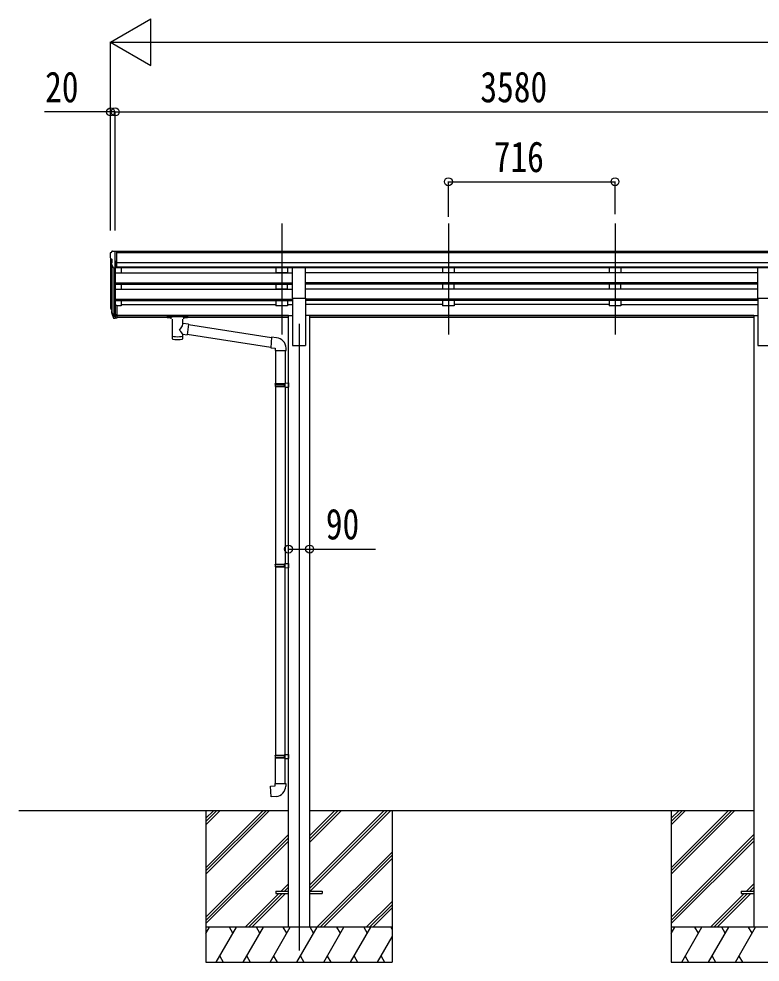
# Model space of a CAD drawing. Units: millimetres, scale not verified. Extents: x -16832 to 16820, y -11892 to 11880.
# Drawn here: x -7843 to -4657, y -6850 to -2797 of the extents above; entities that cross this region are included whole.
import ezdxf
from ezdxf.enums import TextEntityAlignment as Align

# ---------------------------------------------------------------- set-up
doc = ezdxf.new("R2010")
doc.units = ezdxf.units.MM
doc.header["$LTSCALE"] = 50
for name, color, linetype in [('0-4_YKK_12', 2, 'Continuous'), ('0-5_YKK_13', 4, 'Continuous'), ('0-6_YKK_A1', 4, 'Continuous'), ('0-7_YKK_D', 6, 'Continuous')]:
    doc.layers.add(name, color=color, linetype=linetype)
doc.styles.add('ＭＳ ゴシック', font='')
doc.styles.get('ＭＳ ゴシック').set_extended_font_data('MS Gothic')

msp = doc.modelspace()

# ---------------------------------------------------------------- linework, layer by layer
at = {"layer": '0-4_YKK_12'}
for p, q in [((-6712.72, -3675.6), (-6712.72, -4153.11)), ((-5996.72, -3675.6), (-5996.72, -4153.11)), ((-5280.72, -3675.6), (-5280.72, -4153.11)), ((-6638.72, -4106.43), (-6638.72, -6800))]:
    msp.add_line(p, q, dxfattribs=at)
at = {"layer": '0-5_YKK_13'}
for p, q in [((-7450.72, -3804.37), (-7450.72, -3805)), ((-7443.81, -3795.57), (-7447.88, -3801.38)), ((-7440.72, -3795), (-7443.05, -3795.14)), ((-7440.72, -3795), (-7422.22, -3795)), ((-7428.72, -3867.98), (-7428.72, -3795)), ((-7422.22, -3795), (-7412.22, -3795.09)), ((-7422.22, -3866.98), (-7422.22, -3795)), ((-7412.22, -3796.6), (-7412.22, -3795.09)), ((-7448.19, -3826.18), (-7442.87, -3829.25)), ((-7436.35, -3866.17), (-7445.35, -3850.58)), ((-7442.72, -3829.51), (-7442.72, -3845.79)), ((-7428.72, -3867.98), (-7433.93, -3867.67)), ((-7422.22, -3866.98), (-7428.72, -3866.98)), ((-6666.22, -3997.43), (-6666.22, -3865.63)), ((-6666.22, -3865.63), (-6611.22, -3865.63)), ((-6611.22, -3997.43), (-6611.22, -3865.63)), ((-4666.22, -3997.43), (-4666.22, -3865.63)), ((-4666.22, -3865.63), (-4611.22, -3865.63)), ((-6666.22, -3997.43), (-6611.22, -3997.43)), ((-4666.22, -3997.43), (-4611.22, -3997.43)), ((-7447.63, -4042.91), (-7443.75, -4050.86)), ((-7447.02, -4041.54), (-7443.75, -4048.6)), ((-7428.72, -4028.72), (-7428.72, -4083.5)), ((-7422.22, -4028.72), (-7428.72, -4028.72)), ((-7422.22, -4028.72), (-7422.22, -4082.76)), ((-7445.31, -4054.19), (-7444.97, -4058.59)), ((-7444.97, -4058.59), (-7436.17, -4082.14)), ((-7444.36, -4058.03), (-7436.17, -4074.21)), ((-7435.16, -4073.08), (-7442.91, -4057.67)), ((-7428.72, -4073.75), (-7433.86, -4073.75)), ((-7428.72, -4075.56), (-7433.57, -4075.56)), ((-7428.72, -4083.5), (-7433.57, -4083.5)), ((-7422.22, -4068.86), (-7428.72, -4068.86)), ((-7422.22, -4073.73), (-7428.72, -4073.73)), ((-7422.22, -4082.76), (-7428.72, -4082.76)), ((-7204.72, -4073.6), (-7204.72, -4079.36)), ((-7204.72, -4073.79), (-7204.72, -4075.33)), ((-7202.72, -4072.94), (-7119.72, -4072.94)), ((-7202.72, -4075.11), (-7119.72, -4075.11)), ((-7202.72, -4080.02), (-7188.22, -4080.02)), ((-7188.22, -4085.67), (-7188.22, -4079.12)), ((-7184.12, -4086.59), (-7184.14, -4172.03)), ((-7138.32, -4105.33), (-7138.32, -4086.59)), ((-7134.22, -4085.67), (-7134.22, -4079.12)), ((-7134.22, -4080.02), (-7119.72, -4080.02)), ((-7117.72, -4073.6), (-7117.72, -4079.36)), ((-7113.1, -4109.24), (-7138.33, -4105.32)), ((-7113.1, -4109.24), (-7120.13, -4154.5)), ((-6756.66, -4166.6), (-7113.42, -4111.25)), ((-7138.31, -4172.03), (-7138.33, -4151.36)), ((-7138.33, -4151.67), (-7120.13, -4154.5)), ((-6760.33, -4208.53), (-7119.86, -4152.76)), ((-6735.66, -4166.56), (-6756.5, -4164.73)), ((-6694.59, -4222.3), (-6694.59, -4211.39)), ((-6740.59, -4222.3), (-6694.59, -4222.3)), ((-6739.92, -4222.3), (-6739.92, -4364.07)), ((-6697.92, -4222.3), (-6697.92, -4361.51)), ((-6741.92, -4366.07), (-6740.92, -4364.07)), ((-6741.92, -4366.07), (-6697.92, -4366.07)), ((-6741.92, -4366.07), (-6741.92, -4374.07)), ((-6741.92, -4374.07), (-6697.92, -4374.07)), ((-6741.92, -4374.07), (-6740.92, -4376.07)), ((-6740.92, -4364.07), (-6697.92, -4364.07)), ((-6740.92, -4376.07), (-6697.92, -4376.07)), ((-6739.92, -4376.07), (-6739.92, -5139.95)), ((-6702.4, -4366.07), (-6702.83, -4364.07)), ((-6699.92, -4361.57), (-6683.92, -4361.1)), ((-6699.92, -4363.57), (-6699.92, -4361.57)), ((-6699.92, -4363.57), (-6697.92, -4363.57)), ((-6699.92, -4378.57), (-6699.92, -4376.57)), ((-6683.92, -4361.1), (-6683.92, -4379.04)), ((-6699.92, -4378.57), (-6683.92, -4379.04)), ((-6697.92, -4378.63), (-6697.92, -5137.39)), ((-6741.92, -5141.95), (-6740.92, -5139.95)), ((-6741.92, -5141.95), (-6697.92, -5141.95)), ((-6741.92, -5141.95), (-6741.92, -5149.95)), ((-6740.92, -5139.95), (-6697.92, -5139.95)), ((-6702.4, -5141.95), (-6702.83, -5139.95)), ((-6699.92, -5137.45), (-6683.92, -5136.98)), ((-6699.92, -5139.45), (-6699.92, -5137.45)), ((-6699.92, -5139.45), (-6697.92, -5139.45)), ((-6683.92, -5136.98), (-6683.92, -5154.92)), ((-6741.92, -5149.95), (-6697.92, -5149.95)), ((-6741.92, -5149.95), (-6740.92, -5151.95)), ((-6740.92, -5151.95), (-6697.92, -5151.95)), ((-6739.92, -5151.95), (-6739.92, -5960.44)), ((-6699.92, -5154.45), (-6699.92, -5152.45)), ((-6699.92, -5154.45), (-6683.92, -5154.92)), ((-6697.92, -5957.88), (-6697.92, -5154.5)), ((-6699.92, -5957.94), (-6683.92, -5957.47)), ((-6699.92, -5959.94), (-6699.92, -5957.94)), ((-6683.92, -5957.47), (-6683.92, -5975.41)), ((-6741.92, -5962.44), (-6740.92, -5960.44)), ((-6741.92, -5962.44), (-6697.92, -5962.44)), ((-6741.92, -5962.44), (-6741.92, -5970.44)), ((-6741.92, -5970.44), (-6697.92, -5970.44)), ((-6741.92, -5970.44), (-6740.92, -5972.44)), ((-6740.92, -5960.44), (-6697.92, -5960.44)), ((-6740.92, -5972.44), (-6697.92, -5972.44)), ((-6739.92, -6082.44), (-6739.92, -5972.44)), ((-6702.4, -5962.44), (-6702.83, -5960.44)), ((-6699.92, -5959.94), (-6697.92, -5959.94)), ((-6699.92, -5974.94), (-6699.92, -5972.94)), ((-6699.92, -5974.94), (-6697.95, -5975)), ((-6699.92, -5974.94), (-6697.95, -5975)), ((-6699.92, -5974.94), (-6683.92, -5975.41)), ((-6697.92, -5972.94), (-6697.92, -5959.94)), ((-6697.92, -6082.44), (-6697.92, -5975)), ((-6741.92, -6082.44), (-6695.92, -6082.44)), ((-6741.92, -6092.44), (-6741.92, -6082.44)), ((-6695.92, -6082.44), (-6695.92, -6093.36)), ((-6738.92, -6545.5), (-6738.92, -6554.5)), ((-6738.92, -6545.5), (-6684.12, -6545.5)), ((-6738.92, -6554.5), (-6684.12, -6554.5)), ((-6593.52, -6545.5), (-6538.92, -6545.5)), ((-6593.52, -6554.5), (-6538.92, -6554.5)), ((-6538.92, -6545.5), (-6538.92, -6554.5)), ((-4738.92, -6545.5), (-4738.92, -6554.5)), ((-4738.92, -6545.5), (-4684.12, -6545.5)), ((-4738.92, -6554.5), (-4684.12, -6554.5))]:
    msp.add_line(p, q, dxfattribs=at)
for points in [[(-7204.72, -4073.6), (-7204.68, -4073.41), (-7204.6, -4073.27), (-7204.5, -4073.17), (-7204.4, -4073.11), (-7204.28, -4073.07), (-7203.99, -4073.01), (-7203.5, -4072.96), (-7202.96, -4072.94), (-7202.72, -4072.94)], [(-7204.72, -4079.36), (-7204.68, -4079.55), (-7204.6, -4079.69), (-7204.5, -4079.78), (-7204.4, -4079.84), (-7204.28, -4079.89), (-7203.99, -4079.95), (-7203.5, -4080), (-7202.96, -4080.02), (-7202.72, -4080.02)], [(-7119.72, -4072.94), (-7119.37, -4072.94), (-7118.84, -4072.97), (-7118.39, -4073.02), (-7118.09, -4073.09), (-7117.92, -4073.19), (-7117.8, -4073.33), (-7117.73, -4073.51), (-7117.72, -4073.6)], [(-7119.72, -4080.02), (-7119.37, -4080.02), (-7118.84, -4079.99), (-7118.39, -4079.94), (-7118.09, -4079.86), (-7117.92, -4079.77), (-7117.8, -4079.63), (-7117.73, -4079.45), (-7117.72, -4079.36)], [(-6756.5, -4164.73), (-6760.51, -4210.56), (-6740.59, -4212.3), (-6740.59, -4222.3)], [(-6702.4, -4366.07), (-6702.4, -4374.07), (-6702.83, -4376.07)], [(-6699.92, -4376.57), (-6697.92, -4376.57), (-6697.92, -4363.57)], [(-6702.4, -5141.95), (-6702.4, -5149.95), (-6702.83, -5151.95)], [(-6699.92, -5152.45), (-6697.92, -5152.45), (-6697.92, -5139.45)], [(-6702.4, -5962.44), (-6702.4, -5970.44), (-6702.83, -5972.44)], [(-6699.92, -5972.94), (-6697.92, -5972.94), (-6697.92, -5959.94)], [(-6737, -6138.19), (-6757.84, -6140.01), (-6761.85, -6094.19), (-6741.92, -6092.44)]]:
    msp.add_lwpolyline(points, dxfattribs=at)
for centre, radius, start, end in [((-7447.72, -3804.37), 3, 93, 180), ((-7248.72, -3805), 202, 180, 184.94904), ((-7442.99, -3796.14), 1, 93.5, 145), ((-7443.82, -3821.81), 6.18, 185.7035, 224.99897), ((-7442.75, -3849.08), 3, 94.7167, 210), ((-7443.02, -3845.79), 0.3, 274.7167, 0), ((-7443.02, -3829.51), 0.3, 0, 60), ((-7433.75, -3864.67), 3, 210, 266.5), ((-7419.54, -4033.8), 29.53, 186.50806, 197.98144), ((-7418.14, -4032.04), 30.41, 187.1552, 198.19734), ((-6739.59, -4211.39), 45, 0, 85), ((-6740.92, -6093.36), 45, 275, 0)]:
    msp.add_arc(centre, radius, start, end, dxfattribs=at)
for centre, major_axis, ratio, start_param, end_param in [((-7360.07, -4034.23), (-89.06, 1.43), 0.57596, 6.1962358, 6.3678173), ((-7360.86, -4027.55), (87.93, 4.42), 0.541684, 3.0659337, 3.2228513), ((-7444.01, -4054.19), (1.3, 0), 0.90356, 1.3700892, 3.347195), ((-7358.09, -4038), (-89.07, 0), 0.90356, 0.2056023, 0.2515348), ((-7358.8, -4034.13), (-88.05, 0), 0.90356, 0.2662965, 0.3003836), ((-7433.57, -4072.85), (-3, 0), 0.90356, 0.5235988, 1.5707963), ((-7433.57, -4080.79), (3, 0), 0.90356, 3.6651914, 4.712389), ((-7433.86, -4072.4), (-1.5, 0), 0.90356, 0.5235988, 1.5707963), ((-7202.72, -4075.33), (2, 0), 0.109601, 1.5707963, 3.1415927), ((-7161.22, -4079.12), (27, 0), 0.070066, 6.2831853, 9.424778), ((-7150.22, -4083.1), (16, 0), 0.361356, 6.2636979, 6.2831853), ((-7119.72, -4075.33), (2, 0), 0.109601, 0, 1.5707963), ((-7161.23, -4131.87), (-22.81, -26.62), 0.234429, 1.6855472, 3.1268519), ((-7158.67, -4129.23), (20.32, -22.25), 0.045535, 0.0389954, 1.3075346), ((-7161.22, -4172.03), (22.92, 0), 0.101955, 3.1415499, 6.2833984), ((-7161.22, -4159.59), (22.91, 0), 0.122865, 3.1415927, 6.2831853)]:
    msp.add_ellipse(centre, major_axis=major_axis, ratio=ratio, start_param=start_param, end_param=end_param, dxfattribs=at)
at = {"layer": '0-6_YKK_A1'}
for p, q in [((-3865.22, -3796.6), (-7422.22, -3796.6)), ((-3865.22, -3801.82), (-7422.22, -3801.82)), ((-7448.72, -3825.58), (-7448.72, -4028.36)), ((-7428.72, -3836.1), (-7428.72, -4028.72)), ((-3855.22, -3845.35), (-7422.22, -3845.35)), ((-7443.75, -3853.35), (-7443.75, -4055.07)), ((-7434.72, -3867.51), (-7434.73, -4073.5)), ((-7428.72, -3888.52), (-6666.22, -3888.52)), ((-3855.22, -3863.2), (-7422.22, -3863.2)), ((-6666.22, -3866.45), (-7422.22, -3866.45)), ((-7403.72, -3866.45), (-7403.72, -3888.52)), ((-6737.72, -3866.55), (-6737.72, -3888.42)), ((-6687.72, -3888.42), (-6737.72, -3888.42)), ((-6687.72, -3866.55), (-6687.72, -3888.42)), ((-4666.22, -3866.45), (-6611.22, -3866.45)), ((-4666.22, -3888.52), (-6611.22, -3888.52)), ((-6021.72, -3866.55), (-6021.72, -3888.42)), ((-5971.72, -3888.42), (-6021.72, -3888.42)), ((-5971.72, -3866.55), (-5971.72, -3888.42)), ((-5305.72, -3866.55), (-5305.72, -3888.42)), ((-5255.72, -3888.42), (-5305.72, -3888.42)), ((-5255.72, -3866.55), (-5255.72, -3888.42)), ((-7428.72, -3930.39), (-6666.22, -3930.39)), ((-4666.22, -3930.39), (-6611.22, -3930.39)), ((-7428.72, -3931.89), (-6666.22, -3931.89)), ((-7428.72, -3936.21), (-6666.22, -3936.21)), ((-7428.72, -3958.62), (-6666.22, -3958.62)), ((-7403.72, -3936.21), (-7403.72, -3958.62)), ((-6737.72, -3936.21), (-6737.72, -3958.52)), ((-6687.72, -3958.52), (-6737.72, -3958.52)), ((-6687.72, -3958.52), (-6687.72, -3936.21)), ((-4666.22, -3931.89), (-6611.22, -3931.89)), ((-4666.22, -3936.21), (-6611.22, -3936.21)), ((-4666.22, -3958.62), (-6611.22, -3958.62)), ((-6021.72, -3936.21), (-6021.72, -3958.52)), ((-5971.72, -3958.52), (-6021.72, -3958.52)), ((-5971.72, -3958.52), (-5971.72, -3936.21)), ((-5305.72, -3936.21), (-5305.72, -3958.52)), ((-5255.72, -3958.52), (-5305.72, -3958.52)), ((-5255.72, -3958.52), (-5255.72, -3936.21)), ((-7428.72, -4000.5), (-6666.22, -4000.5)), ((-7428.72, -4001.99), (-6666.22, -4001.99)), ((-7428.72, -4006.31), (-6666.22, -4006.31)), ((-7403.72, -4006.31), (-7403.72, -4029.36)), ((-6737.72, -4006.31), (-6737.72, -4029.36)), ((-6687.72, -4006.31), (-6687.72, -4029.36)), ((-6666.22, -3997.43), (-6666.22, -4200)), ((-6611.22, -3997.43), (-6611.22, -4200)), ((-4666.22, -4000.5), (-6611.22, -4000.5)), ((-4666.22, -4001.99), (-6611.22, -4001.99)), ((-4666.22, -4006.31), (-6611.22, -4006.31)), ((-6021.72, -4006.31), (-6021.72, -4029.36)), ((-5971.72, -4006.31), (-5971.72, -4029.36)), ((-5305.72, -4006.31), (-5305.72, -4029.36)), ((-5255.72, -4006.31), (-5255.72, -4029.36)), ((-4666.22, -3997.43), (-4666.22, -4200)), ((-7403.72, -4029.36), (-7422.22, -4029.36)), ((-7403.72, -4024.41), (-6737.72, -4024.41)), ((-6687.72, -4029.36), (-6737.72, -4029.36)), ((-6687.72, -4024.41), (-6666.22, -4024.41)), ((-6021.72, -4024.41), (-6611.22, -4024.41)), ((-5971.72, -4029.36), (-6021.72, -4029.36)), ((-5305.72, -4024.41), (-5971.72, -4024.41)), ((-5255.72, -4029.36), (-5305.72, -4029.36)), ((-5255.72, -4024.41), (-4666.22, -4024.41)), ((-6683.92, -4071.43), (-7422.22, -4071.43)), ((-6683.92, -4072.82), (-7422.22, -4072.82)), ((-7188.22, -4080.51), (-7422.22, -4080.51)), ((-6683.92, -4080.51), (-7134.22, -4080.51)), ((-6683.92, -6700), (-6683.92, -4071)), ((-6683.92, -4071), (-6666.22, -4071)), ((-6593.52, -4071), (-6611.22, -4071)), ((-6593.52, -4071), (-6593.52, -6700)), ((-4683.92, -4071.43), (-6593.52, -4071.43)), ((-4683.92, -4072.82), (-6593.52, -4072.82)), ((-4683.92, -4080.51), (-6593.52, -4080.51)), ((-4683.92, -4071), (-4683.92, -6700)), ((-4683.92, -4071), (-4666.22, -4071)), ((-6666.22, -4200), (-6611.22, -4200)), ((-4666.22, -4200), (-4611.22, -4200)), ((-6683.72, -6200), (-7842.76, -6200)), ((-7038.92, -6444.18), (-6794.74, -6200)), ((-7038.92, -6458.32), (-6780.6, -6200)), ((-7038.92, -6472.46), (-6766.46, -6200)), ((-7038.92, -6260.33), (-6978.59, -6200)), ((-7038.92, -6246.19), (-6992.73, -6200)), ((-7038.92, -6232.05), (-7006.88, -6200)), ((-4683.72, -6200), (-6593.72, -6200)), ((-6593.52, -6519.28), (-6274.24, -6200)), ((-6593.52, -6533.42), (-6260.1, -6200)), ((-6593.52, -6335.43), (-6458.09, -6200)), ((-6593.52, -6321.29), (-6472.23, -6200)), ((-6593.52, -6307.15), (-6486.38, -6200)), ((-6591.46, -6545.5), (-6245.96, -6200)), ((-6238.92, -6200), (-6238.92, -6850)), ((-5038.92, -6444.18), (-4794.74, -6200)), ((-5038.92, -6458.32), (-4780.6, -6200)), ((-5038.92, -6472.46), (-4766.46, -6200)), ((-5038.92, -6260.33), (-4978.59, -6200)), ((-5038.92, -6246.19), (-4992.73, -6200)), ((-5038.92, -6232.05), (-5006.88, -6200)), ((-7038.92, -6656.31), (-6684.12, -6301.51)), ((-7038.92, -6670.45), (-6684.12, -6315.65)), ((-5038.92, -6656.31), (-4684.12, -6301.51)), ((-5038.92, -6670.45), (-4684.12, -6315.65)), ((-7038.92, -6684.59), (-6684.12, -6329.79)), ((-5038.92, -6684.59), (-4684.12, -6329.79)), ((-6562.11, -6700), (-6238.92, -6376.81)), ((-6547.97, -6700), (-6238.92, -6390.95)), ((-6533.83, -6700), (-6238.92, -6405.09)), ((-6715.98, -6545.5), (-6684.12, -6513.64)), ((-4715.98, -6545.5), (-4684.12, -6513.64)), ((-6870.48, -6700), (-6724.98, -6554.5)), ((-6856.34, -6700), (-6710.84, -6554.5)), ((-6842.2, -6700), (-6696.7, -6554.5)), ((-6701.84, -6545.5), (-6684.12, -6527.78)), ((-6687.7, -6545.5), (-6684.12, -6541.93)), ((-4870.48, -6700), (-4724.98, -6554.5)), ((-4856.34, -6700), (-4710.84, -6554.5)), ((-4842.2, -6700), (-4696.7, -6554.5)), ((-4701.84, -6545.5), (-4684.12, -6527.78)), ((-4687.7, -6545.5), (-4684.12, -6541.93)), ((-6349.98, -6700), (-6238.92, -6588.94)), ((-6335.84, -6700), (-6238.92, -6603.08)), ((-6321.7, -6700), (-6238.92, -6617.23)), ((-6238.92, -6700), (-7038.92, -6700)), ((-7038.92, -6727.5), (-7023.04, -6700)), ((-6994.18, -6850), (-6907.57, -6700)), ((-6922.57, -6725.98), (-6937.57, -6700)), ((-6878.71, -6850), (-6792.1, -6700)), ((-6807.1, -6725.98), (-6822.11, -6700)), ((-6763.24, -6850), (-6676.63, -6700)), ((-6691.63, -6725.98), (-6706.63, -6700)), ((-6647.77, -6850), (-6561.16, -6700)), ((-6576.16, -6725.98), (-6591.16, -6700)), ((-6532.29, -6850), (-6445.69, -6700)), ((-6460.69, -6725.98), (-6475.69, -6700)), ((-6416.82, -6850), (-6330.22, -6700)), ((-6360.22, -6700), (-6345.22, -6725.98)), ((-6244.75, -6700), (-6238.92, -6710.1)), ((-4238.92, -6700), (-5038.92, -6700)), ((-5038.92, -6727.5), (-5023.04, -6700)), ((-4994.18, -6850), (-4907.57, -6700)), ((-4922.57, -6725.98), (-4937.57, -6700)), ((-4878.71, -6850), (-4792.1, -6700)), ((-4807.1, -6725.98), (-4822.11, -6700)), ((-4763.24, -6850), (-4676.63, -6700)), ((-4691.63, -6725.98), (-4706.63, -6700)), ((-6301.35, -6850), (-6238.92, -6741.86)), ((-6979.18, -6824.02), (-6964.18, -6850)), ((-6863.71, -6824.02), (-6848.71, -6850)), ((-6748.24, -6824.02), (-6733.24, -6850)), ((-6632.77, -6824.02), (-6617.77, -6850)), ((-6517.3, -6824.02), (-6502.3, -6850)), ((-6401.83, -6824.02), (-6386.83, -6850)), ((-6286.36, -6824.02), (-6271.36, -6850)), ((-4979.18, -6824.02), (-4964.18, -6850)), ((-4863.71, -6824.02), (-4848.71, -6850)), ((-4748.24, -6824.02), (-4733.24, -6850))]:
    msp.add_line(p, q, dxfattribs=at)
for points in [[(-7038.92, -6200), (-7038.92, -6850), (-6238.92, -6850)], [(-5038.92, -6200), (-5038.92, -6850), (-4238.92, -6850)]]:
    msp.add_lwpolyline(points, dxfattribs=at)
at = {"layer": '0-7_YKK_D'}
for p, q in [((-7448.72, -2896.6), (-7275.52, -2796.6)), ((-7275.52, -2996.6), (-7275.52, -2796.6)), ((-7448.72, -3706.18), (-7448.72, -2895.6)), ((-7448.72, -2896.6), (-7275.52, -2996.6)), ((-7448.72, -2896.6), (-7102.31, -2896.6)), ((-7248.72, -2896.6), (-448.72, -2896.6)), ((-7448.72, -3705.18), (-7448.72, -3195.6)), ((-7428.72, -3706.18), (-7428.72, -3195.6)), ((-7428.72, -3706.18), (-7428.72, -3195.6)), ((-7428.72, -3196.6), (-3848.72, -3196.6)), ((-5996.72, -3646.71), (-5996.72, -3495.6)), ((-5996.72, -3496.6), (-5280.72, -3496.6)), ((-5280.72, -3635.57), (-5280.72, -3495.6))]:
    msp.add_line(p, q, dxfattribs=at)
for points in [[(-7428.72, -3196.6), (-7448.72, -3196.6), (-7731.92, -3196.6)], [(-6683.92, -5075), (-6593.52, -5075), (-6310.32, -5075)]]:
    msp.add_lwpolyline(points, dxfattribs=at)
for centre in [(-7448.72, -3196.6), (-7428.72, -3196.6), (-7428.72, -3196.6), (-5996.72, -3496.6), (-5280.72, -3496.6), (-6683.92, -5075), (-6593.52, -5075)]:
    msp.add_circle(centre, 17, dxfattribs=at)

# ---------------------------------------------------------------- texts
at = {"layer": '0-7_YKK_D', "style": 'ＭＳ ゴシック', "width": 0.8}
for s, p in [('20', (-7729.92, -3194.6)), ('3580', (-5859.52, -3194.6)), ('716', (-5801.92, -3494.6)), ('90', (-6523.52, -5073))]:
    msp.add_text(s, height=132, dxfattribs=at).set_placement(p, align=Align.BOTTOM_LEFT)

doc.saveas('drawing.dxf')
